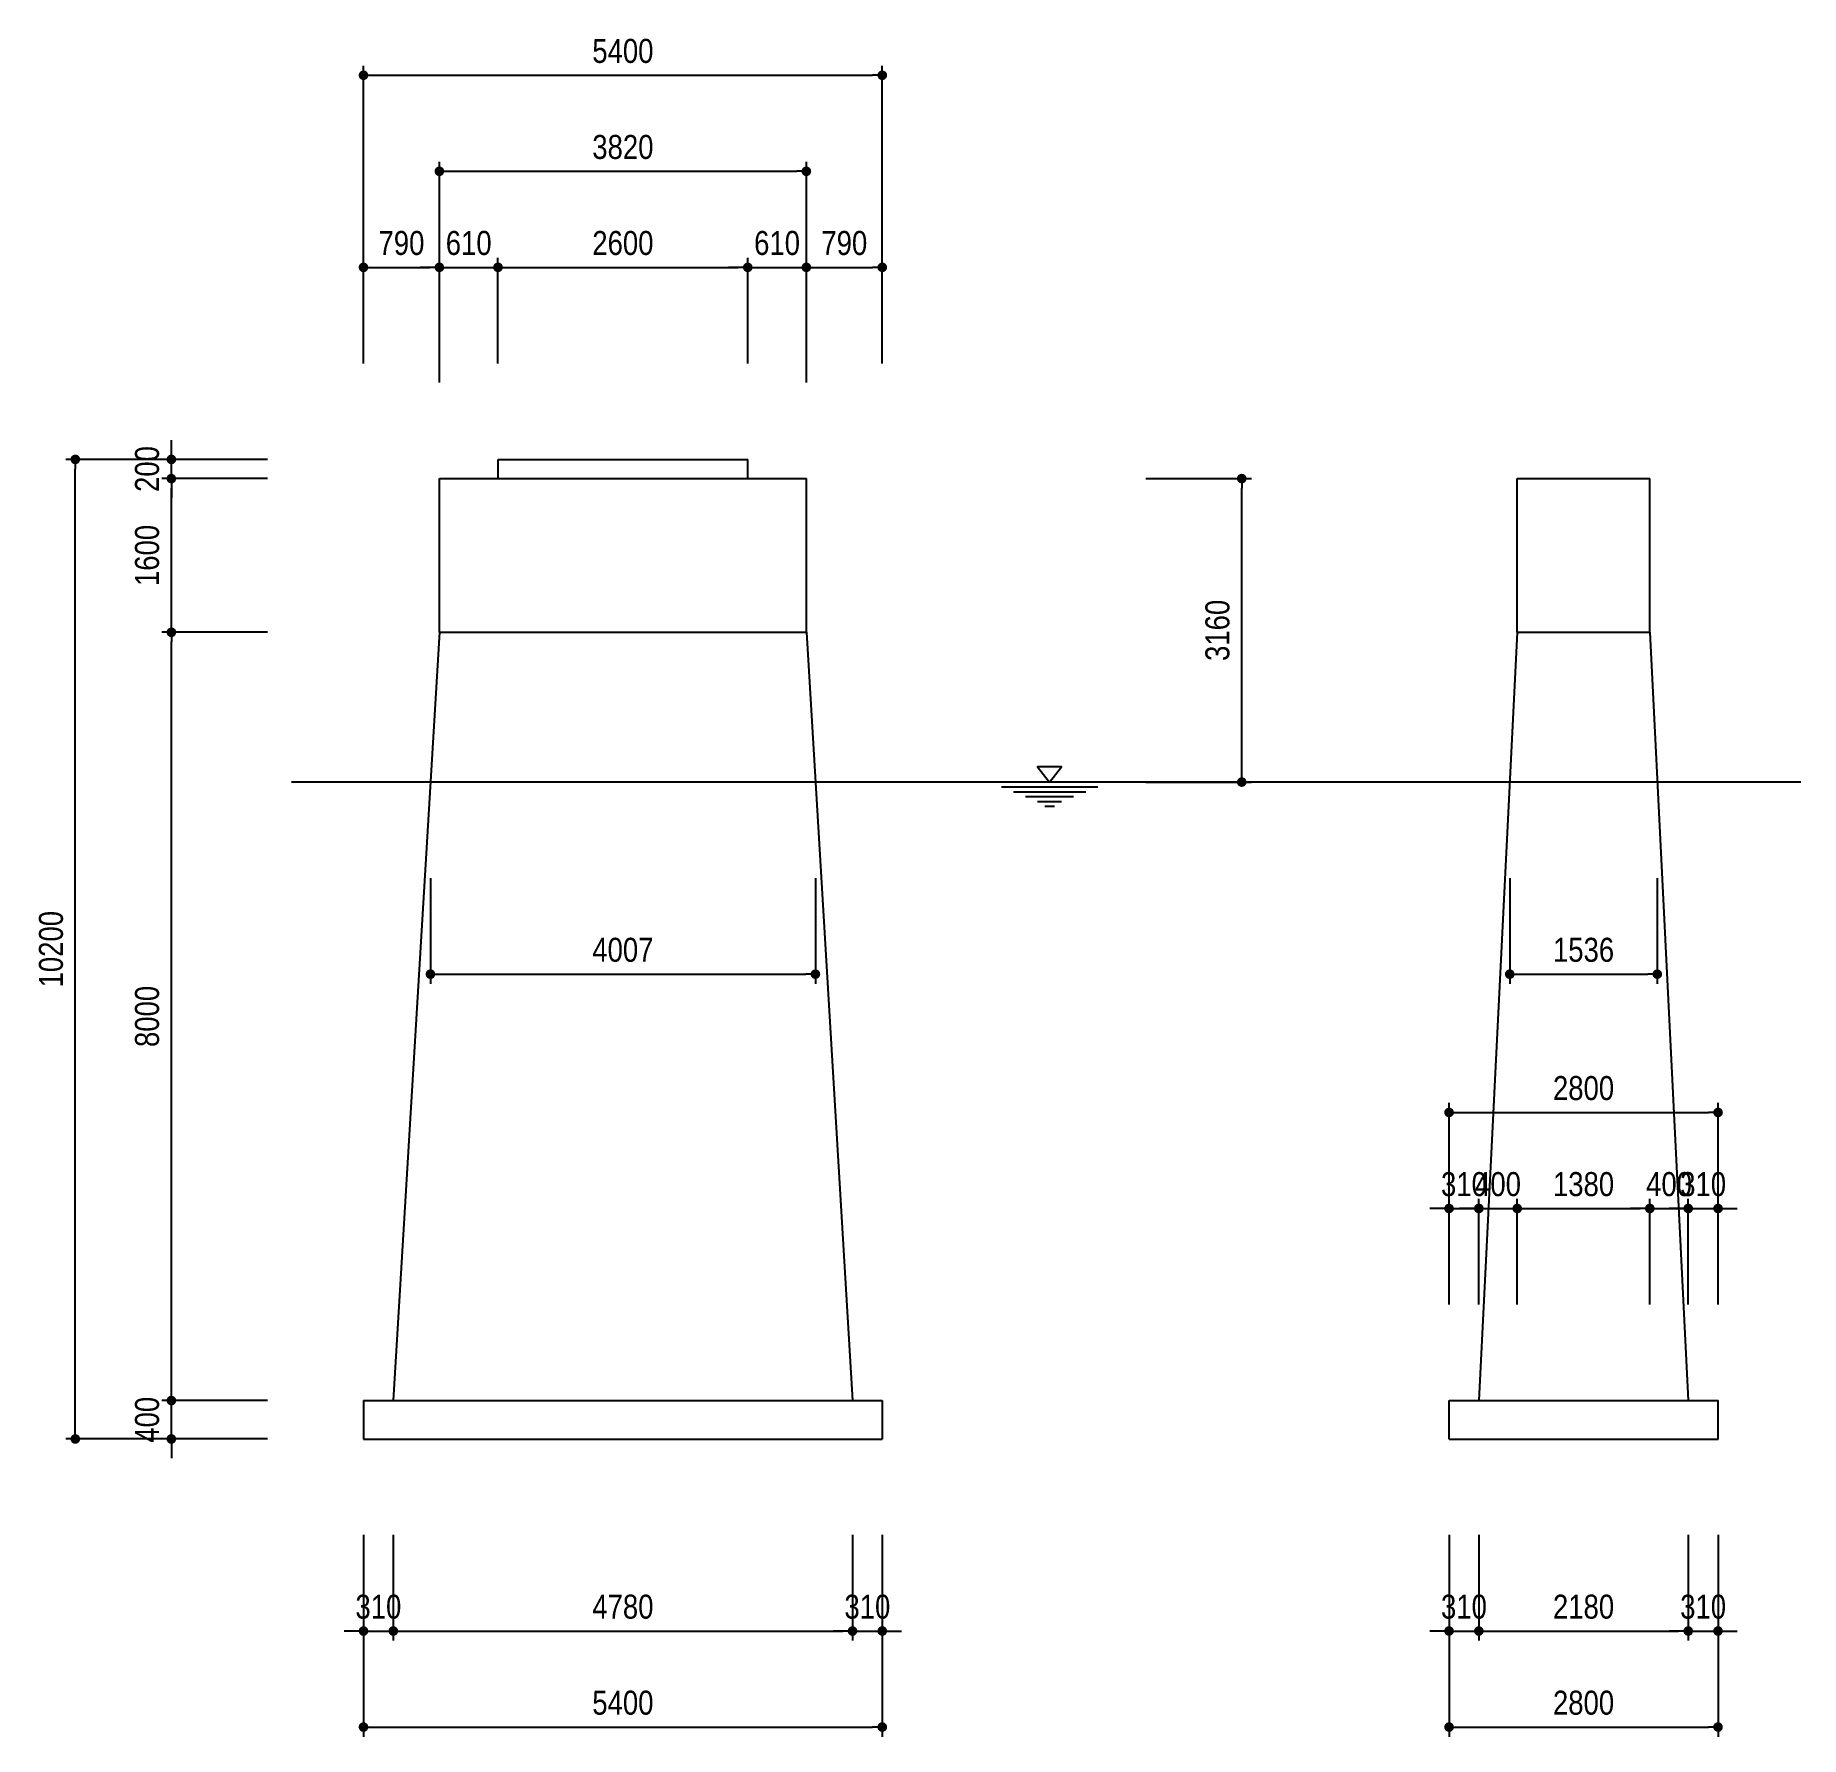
# Model space of a CAD drawing. Header units: millimetres. Extents: x -2259 to 16117, y -2662 to 15054.
import ezdxf

# ---------------------------------------------------------------- set-up
doc = ezdxf.new("R2010")
doc.units = ezdxf.units.MM
doc.header["$LTSCALE"] = 1000
doc.layers.add('_SYM', color=7, linetype='Continuous')
doc.layers.add('DIM1', color=1, linetype='Continuous')
doc.styles.get("Standard").update_dxf_attribs({"font": 'ARIALN.TTF'})
doc.dimstyles.new('일반도면_0100', dxfattribs={"dimtxt": 250, "dimasz": 100, "dimexe": 100, "dimexo": 1000, "dimgap": 125, "dimtad": 1, "dimdec": 0, "dimzin": 0, "dimdsep": 46, "dimtxsty": 'Standard', "dimblk": 'DOT', "dimcen": -500, "dimclrd": 1, "dimclre": 1, "dimclrt": 2, "dimadec": 8, "dimazin": 0, "dimtfac": 1, "dimtdec": 4, "dimtix": 1, "dimtmove": 2, "dimatfit": 3, "dimfxl": 1, "dimtolj": 1, "dimtzin": 0, "dimarcsym": 0})

# ---------------------------------------------------------------- blocks, each defined once
blk = doc.blocks.new('_Dot')
at = {"layer": 'DIM1'}
blk.add_line((0, 0), (-1, 0), dxfattribs=at)
at = {"layer": 'DIM1', "const_width": 0.5}
blk.add_lwpolyline([(-0.25, 0, 1), (0.25, 0, 1)], format="xyb", close=True, dxfattribs=at)
blk = doc.blocks.new('*D3')
at = {"layer": 'Defpoints', "color": 0}
for p in [(-843, 838), (1157, 838), (1157, 438)]:
    blk.add_point(p, dxfattribs=at)
at = {"layer": 'DIM1', "color": 1, "lineweight": -2}
for p, q in [((-843, 938), (-843, 1038)), ((157, 838), (-943, 838)), ((-843, 438), (-843, 838)), ((157, 438), (-943, 438)), ((-843, 338), (-843, 238))]:
    blk.add_line(p, q, dxfattribs=at)
at = {"layer": 'DIM1', "color": 1, "lineweight": -2, "xscale": 100, "yscale": 100, "zscale": 100}
for p, rotation in [((-843, 838), 270), ((-843, 438), 90)]:
    blk.add_blockref('_Dot', p, dxfattribs=dict(at, rotation=rotation))
at = {"layer": 'DIM1', "color": 2, "insert": (-1095, 638), "char_height": 250, "attachment_point": 5, "rotation": 90}
blk.add_mtext('\\A1;400', dxfattribs=at)
blk = doc.blocks.new('*D4')
at = {"layer": 'Defpoints', "color": 0}
for p in [(-843, 8838), (1157, 8838), (1157, 838)]:
    blk.add_point(p, dxfattribs=at)
at = {"layer": 'DIM1', "color": 1, "lineweight": -2}
for p, q in [((157, 8838), (-943, 8838)), ((-843, 938), (-843, 8738)), ((157, 838), (-943, 838))]:
    blk.add_line(p, q, dxfattribs=at)
at = {"layer": 'DIM1', "color": 1, "lineweight": -2, "xscale": 100, "yscale": 100, "zscale": 100}
for p, rotation in [((-843, 8838), 90), ((-843, 838), 270)]:
    blk.add_blockref('_Dot', p, dxfattribs=dict(at, rotation=rotation))
at = {"layer": 'DIM1', "color": 2, "insert": (-1095, 4838), "char_height": 250, "attachment_point": 5, "rotation": 90}
blk.add_mtext('\\A1;8000', dxfattribs=at)
blk = doc.blocks.new('*D5')
at = {"layer": 'Defpoints', "color": 0}
for p in [(-843, 10438), (1157, 10438), (1157, 8838)]:
    blk.add_point(p, dxfattribs=at)
at = {"layer": 'DIM1', "color": 1, "lineweight": -2}
for p, q in [((157, 10438), (-943, 10438)), ((-843, 8938), (-843, 10338)), ((157, 8838), (-943, 8838))]:
    blk.add_line(p, q, dxfattribs=at)
at = {"layer": 'DIM1', "color": 1, "lineweight": -2, "xscale": 100, "yscale": 100, "zscale": 100}
for p, rotation in [((-843, 10438), 90), ((-843, 8838), 270)]:
    blk.add_blockref('_Dot', p, dxfattribs=dict(at, rotation=rotation))
at = {"layer": 'DIM1', "color": 2, "insert": (-1095, 9638), "char_height": 250, "attachment_point": 5, "rotation": 90}
blk.add_mtext('\\A1;1600', dxfattribs=at)
blk = doc.blocks.new('*D6')
at = {"layer": 'Defpoints', "color": 0}
for p in [(-843, 10638), (1157, 10638), (1157, 10438)]:
    blk.add_point(p, dxfattribs=at)
at = {"layer": 'DIM1', "color": 1, "lineweight": -2}
for p, q in [((-843, 10738), (-843, 10838)), ((157, 10638), (-943, 10638)), ((-843, 10438), (-843, 10638)), ((157, 10438), (-943, 10438)), ((-843, 10338), (-843, 10238))]:
    blk.add_line(p, q, dxfattribs=at)
at = {"layer": 'DIM1', "color": 1, "lineweight": -2, "xscale": 100, "yscale": 100, "zscale": 100}
for p, rotation in [((-843, 10638), 270), ((-843, 10438), 90)]:
    blk.add_blockref('_Dot', p, dxfattribs=dict(at, rotation=rotation))
at = {"layer": 'DIM1', "color": 2, "insert": (-1095, 10538), "char_height": 250, "attachment_point": 5, "rotation": 90}
blk.add_mtext('\\A1;200', dxfattribs=at)
blk = doc.blocks.new('*D7')
at = {"layer": 'Defpoints', "color": 0}
for p in [(-1843, 10638), (1157, 10638), (1157, 438)]:
    blk.add_point(p, dxfattribs=at)
at = {"layer": 'DIM1', "color": 1, "lineweight": -2}
for p, q in [((157, 10638), (-1943, 10638)), ((-1843, 538), (-1843, 10538)), ((157, 438), (-1943, 438))]:
    blk.add_line(p, q, dxfattribs=at)
at = {"layer": 'DIM1', "color": 1, "lineweight": -2, "xscale": 100, "yscale": 100, "zscale": 100}
for p, rotation in [((-1843, 10638), 90), ((-1843, 438), 270)]:
    blk.add_blockref('_Dot', p, dxfattribs=dict(at, rotation=rotation))
at = {"layer": 'DIM1', "color": 2, "insert": (-2095, 5538), "char_height": 250, "attachment_point": 5, "rotation": 90}
blk.add_mtext('\\A1;10200', dxfattribs=at)
blk = doc.blocks.new('*D8')
at = {"layer": 'Defpoints', "color": 0}
for p in [(1157, 438), (1467, 438), (1467, -1562)]:
    blk.add_point(p, dxfattribs=at)
at = {"layer": 'DIM1', "color": 1, "lineweight": -2}
for p, q in [((1157, -562), (1157, -1662)), ((1467, -562), (1467, -1662)), ((1057, -1562), (957, -1562)), ((1157, -1562), (1467, -1562)), ((1567, -1562), (1667, -1562))]:
    blk.add_line(p, q, dxfattribs=at)
at = {"layer": 'DIM1', "color": 1, "lineweight": -2, "xscale": 100, "yscale": 100, "zscale": 100}
blk.add_blockref('_Dot', (1157, -1562), dxfattribs=at)
at = {"layer": 'DIM1', "color": 1, "lineweight": -2, "xscale": 100, "yscale": 100, "zscale": 100, "rotation": 180}
blk.add_blockref('_Dot', (1467, -1562), dxfattribs=at)
at = {"layer": 'DIM1', "color": 2, "insert": (1312, -1310), "char_height": 250, "attachment_point": 5}
blk.add_mtext('\\A1;310', dxfattribs=at)
blk = doc.blocks.new('*D9')
at = {"layer": 'Defpoints', "color": 0}
for p in [(1467, 438), (6247, 438), (6247, -1562)]:
    blk.add_point(p, dxfattribs=at)
at = {"layer": 'DIM1', "color": 1, "lineweight": -2}
for p, q in [((1467, -562), (1467, -1662)), ((6247, -562), (6247, -1662)), ((1567, -1562), (6147, -1562))]:
    blk.add_line(p, q, dxfattribs=at)
at = {"layer": 'DIM1', "color": 1, "lineweight": -2, "xscale": 100, "yscale": 100, "zscale": 100, "rotation": 180}
blk.add_blockref('_Dot', (1467, -1562), dxfattribs=at)
at = {"layer": 'DIM1', "color": 1, "lineweight": -2, "xscale": 100, "yscale": 100, "zscale": 100}
blk.add_blockref('_Dot', (6247, -1562), dxfattribs=at)
at = {"layer": 'DIM1', "color": 2, "insert": (3857, -1310), "char_height": 250, "attachment_point": 5}
blk.add_mtext('\\A1;4780', dxfattribs=at)
blk = doc.blocks.new('*D10')
at = {"layer": 'Defpoints', "color": 0}
for p in [(6247, 438), (6557, 438), (6557, -1562)]:
    blk.add_point(p, dxfattribs=at)
at = {"layer": 'DIM1', "color": 1, "lineweight": -2}
for p, q in [((6247, -562), (6247, -1662)), ((6557, -562), (6557, -1662)), ((6147, -1562), (6047, -1562)), ((6247, -1562), (6557, -1562)), ((6657, -1562), (6757, -1562))]:
    blk.add_line(p, q, dxfattribs=at)
at = {"layer": 'DIM1', "color": 1, "lineweight": -2, "xscale": 100, "yscale": 100, "zscale": 100}
blk.add_blockref('_Dot', (6247, -1562), dxfattribs=at)
at = {"layer": 'DIM1', "color": 1, "lineweight": -2, "xscale": 100, "yscale": 100, "zscale": 100, "rotation": 180}
blk.add_blockref('_Dot', (6557, -1562), dxfattribs=at)
at = {"layer": 'DIM1', "color": 2, "insert": (6402, -1310), "char_height": 250, "attachment_point": 5}
blk.add_mtext('\\A1;310', dxfattribs=at)
blk = doc.blocks.new('*D11')
at = {"layer": 'Defpoints', "color": 0}
for p in [(1157, 438), (6557, 438), (6557, -2562)]:
    blk.add_point(p, dxfattribs=at)
at = {"layer": 'DIM1', "color": 1, "lineweight": -2}
for p, q in [((1157, -562), (1157, -2662)), ((6557, -562), (6557, -2662)), ((1257, -2562), (6457, -2562))]:
    blk.add_line(p, q, dxfattribs=at)
at = {"layer": 'DIM1', "color": 1, "lineweight": -2, "xscale": 100, "yscale": 100, "zscale": 100, "rotation": 180}
blk.add_blockref('_Dot', (1157, -2562), dxfattribs=at)
at = {"layer": 'DIM1', "color": 1, "lineweight": -2, "xscale": 100, "yscale": 100, "zscale": 100}
blk.add_blockref('_Dot', (6557, -2562), dxfattribs=at)
at = {"layer": 'DIM1', "color": 2, "insert": (3857, -2310), "char_height": 250, "attachment_point": 5}
blk.add_mtext('\\A1;5400', dxfattribs=at)
blk = doc.blocks.new('*D15')
at = {"layer": 'Defpoints', "color": 0}
for p in [(1947, 12638), (1157, 10638), (1947, 10638)]:
    blk.add_point(p, dxfattribs=at)
at = {"layer": 'DIM1', "color": 1, "lineweight": -2}
for p, q in [((1157, 11638), (1157, 12738)), ((1947, 11638), (1947, 12738)), ((1257, 12638), (1847, 12638))]:
    blk.add_line(p, q, dxfattribs=at)
at = {"layer": 'DIM1', "color": 1, "lineweight": -2, "xscale": 100, "yscale": 100, "zscale": 100, "rotation": 180}
blk.add_blockref('_Dot', (1157, 12638), dxfattribs=at)
at = {"layer": 'DIM1', "color": 1, "lineweight": -2, "xscale": 100, "yscale": 100, "zscale": 100}
blk.add_blockref('_Dot', (1947, 12638), dxfattribs=at)
at = {"layer": 'DIM1', "color": 2, "insert": (1552, 12890), "char_height": 250, "attachment_point": 5}
blk.add_mtext('\\A1;790', dxfattribs=at)
blk = doc.blocks.new('*D16')
at = {"layer": 'Defpoints', "color": 0}
for p in [(2557, 12638), (1947, 10638), (2557, 10638)]:
    blk.add_point(p, dxfattribs=at)
at = {"layer": 'DIM1', "color": 1, "lineweight": -2}
for p, q in [((1947, 11638), (1947, 12738)), ((2557, 11638), (2557, 12738)), ((1847, 12638), (1747, 12638)), ((1947, 12638), (2557, 12638)), ((2657, 12638), (2757, 12638))]:
    blk.add_line(p, q, dxfattribs=at)
at = {"layer": 'DIM1', "color": 1, "lineweight": -2, "xscale": 100, "yscale": 100, "zscale": 100}
blk.add_blockref('_Dot', (1947, 12638), dxfattribs=at)
at = {"layer": 'DIM1', "color": 1, "lineweight": -2, "xscale": 100, "yscale": 100, "zscale": 100, "rotation": 180}
blk.add_blockref('_Dot', (2557, 12638), dxfattribs=at)
at = {"layer": 'DIM1', "color": 2, "insert": (2252, 12890), "char_height": 250, "attachment_point": 5}
blk.add_mtext('\\A1;610', dxfattribs=at)
blk = doc.blocks.new('*D17')
at = {"layer": 'Defpoints', "color": 0}
for p in [(5157, 12638), (2557, 10638), (5157, 10638)]:
    blk.add_point(p, dxfattribs=at)
at = {"layer": 'DIM1', "color": 1, "lineweight": -2}
for p, q in [((2557, 11638), (2557, 12738)), ((5157, 11638), (5157, 12738)), ((2657, 12638), (5057, 12638))]:
    blk.add_line(p, q, dxfattribs=at)
at = {"layer": 'DIM1', "color": 1, "lineweight": -2, "xscale": 100, "yscale": 100, "zscale": 100, "rotation": 180}
blk.add_blockref('_Dot', (2557, 12638), dxfattribs=at)
at = {"layer": 'DIM1', "color": 1, "lineweight": -2, "xscale": 100, "yscale": 100, "zscale": 100}
blk.add_blockref('_Dot', (5157, 12638), dxfattribs=at)
at = {"layer": 'DIM1', "color": 2, "insert": (3857, 12890), "char_height": 250, "attachment_point": 5}
blk.add_mtext('\\A1;2600', dxfattribs=at)
blk = doc.blocks.new('*D18')
at = {"layer": 'Defpoints', "color": 0}
for p in [(5767, 12638), (5157, 10638), (5767, 10638)]:
    blk.add_point(p, dxfattribs=at)
at = {"layer": 'DIM1', "color": 1, "lineweight": -2}
for p, q in [((5157, 11638), (5157, 12738)), ((5767, 11638), (5767, 12738)), ((5057, 12638), (4957, 12638)), ((5157, 12638), (5767, 12638)), ((5867, 12638), (5967, 12638))]:
    blk.add_line(p, q, dxfattribs=at)
at = {"layer": 'DIM1', "color": 1, "lineweight": -2, "xscale": 100, "yscale": 100, "zscale": 100}
blk.add_blockref('_Dot', (5157, 12638), dxfattribs=at)
at = {"layer": 'DIM1', "color": 1, "lineweight": -2, "xscale": 100, "yscale": 100, "zscale": 100, "rotation": 180}
blk.add_blockref('_Dot', (5767, 12638), dxfattribs=at)
at = {"layer": 'DIM1', "color": 2, "insert": (5462, 12890), "char_height": 250, "attachment_point": 5}
blk.add_mtext('\\A1;610', dxfattribs=at)
blk = doc.blocks.new('*D19')
at = {"layer": 'Defpoints', "color": 0}
for p in [(6557, 12638), (5767, 10638), (6557, 10638)]:
    blk.add_point(p, dxfattribs=at)
at = {"layer": 'DIM1', "color": 1, "lineweight": -2}
for p, q in [((5767, 11638), (5767, 12738)), ((6557, 11638), (6557, 12738)), ((5867, 12638), (6457, 12638))]:
    blk.add_line(p, q, dxfattribs=at)
at = {"layer": 'DIM1', "color": 1, "lineweight": -2, "xscale": 100, "yscale": 100, "zscale": 100, "rotation": 180}
blk.add_blockref('_Dot', (5767, 12638), dxfattribs=at)
at = {"layer": 'DIM1', "color": 1, "lineweight": -2, "xscale": 100, "yscale": 100, "zscale": 100}
blk.add_blockref('_Dot', (6557, 12638), dxfattribs=at)
at = {"layer": 'DIM1', "color": 2, "insert": (6162, 12890), "char_height": 250, "attachment_point": 5}
blk.add_mtext('\\A1;790', dxfattribs=at)
blk = doc.blocks.new('*D20')
at = {"layer": 'Defpoints', "color": 0}
for p in [(5767, 13638), (1947, 10438), (5767, 10438)]:
    blk.add_point(p, dxfattribs=at)
at = {"layer": 'DIM1', "color": 1, "lineweight": -2}
for p, q in [((1947, 11438), (1947, 13738)), ((2047, 13638), (5667, 13638)), ((5767, 11438), (5767, 13738))]:
    blk.add_line(p, q, dxfattribs=at)
at = {"layer": 'DIM1', "color": 1, "lineweight": -2, "xscale": 100, "yscale": 100, "zscale": 100, "rotation": 180}
blk.add_blockref('_Dot', (1947, 13638), dxfattribs=at)
at = {"layer": 'DIM1', "color": 1, "lineweight": -2, "xscale": 100, "yscale": 100, "zscale": 100}
blk.add_blockref('_Dot', (5767, 13638), dxfattribs=at)
at = {"layer": 'DIM1', "color": 2, "insert": (3857, 13890), "char_height": 250, "attachment_point": 5}
blk.add_mtext('\\A1;3820', dxfattribs=at)
blk = doc.blocks.new('*D21')
at = {"layer": 'Defpoints', "color": 0}
for p in [(6557, 14638), (1157, 11638), (6557, 11638)]:
    blk.add_point(p, dxfattribs=at)
at = {"layer": 'DIM1', "color": 1, "lineweight": -2}
for p, q in [((1157, 12638), (1157, 14738)), ((6557, 12638), (6557, 14738)), ((1257, 14638), (6457, 14638))]:
    blk.add_line(p, q, dxfattribs=at)
at = {"layer": 'DIM1', "color": 1, "lineweight": -2, "xscale": 100, "yscale": 100, "zscale": 100, "rotation": 180}
blk.add_blockref('_Dot', (1157, 14638), dxfattribs=at)
at = {"layer": 'DIM1', "color": 1, "lineweight": -2, "xscale": 100, "yscale": 100, "zscale": 100}
blk.add_blockref('_Dot', (6557, 14638), dxfattribs=at)
at = {"layer": 'DIM1', "color": 2, "insert": (3857, 14890), "char_height": 250, "attachment_point": 5}
blk.add_mtext('\\A1;5400', dxfattribs=at)
blk = doc.blocks.new('WATER2')
at = {"layer": '_SYM', "color": 0}
for p, q in [((-5, -0.5), (5, -0.5)), ((-3.75, -1), (3.75, -1)), ((-2.5, -1.5), (2.5, -1.5)), ((-1.25, -2), (1.25, -2)), ((-0.5, -2.5), (0.5, -2.5))]:
    blk.add_line(p, q, dxfattribs=at)
blk.add_lwpolyline([(0, 0), (1.25, 1.6), (-1.25, 1.6)], close=True, dxfattribs=at)
blk = doc.blocks.new('*D24')
at = {"layer": 'Defpoints', "color": 0}
for p in [(8299, 10438), (10299, 10438), (8299, 7278)]:
    blk.add_point(p, dxfattribs=at)
at = {"layer": 'DIM1', "color": 1, "lineweight": -2}
for p, q in [((9299, 10438), (10399, 10438)), ((10299, 7378), (10299, 10338)), ((9299, 7278), (10399, 7278))]:
    blk.add_line(p, q, dxfattribs=at)
at = {"layer": 'DIM1', "color": 1, "lineweight": -2, "xscale": 100, "yscale": 100, "zscale": 100}
for p, rotation in [((10299, 10438), 90), ((10299, 7278), 270)]:
    blk.add_blockref('_Dot', p, dxfattribs=dict(at, rotation=rotation))
at = {"layer": 'DIM1', "color": 2, "insert": (10047, 8858), "char_height": 250, "attachment_point": 5, "rotation": 90}
blk.add_mtext('\\A1;3160', dxfattribs=at)
blk = doc.blocks.new('*D25')
at = {"layer": 'Defpoints', "color": 0}
for p in [(12457, 438), (12767, 438), (12767, -1562)]:
    blk.add_point(p, dxfattribs=at)
at = {"layer": 'DIM1', "color": 1, "lineweight": -2}
for p, q in [((12457, -562), (12457, -1662)), ((12767, -562), (12767, -1662)), ((12357, -1562), (12257, -1562)), ((12457, -1562), (12767, -1562)), ((12867, -1562), (12967, -1562))]:
    blk.add_line(p, q, dxfattribs=at)
at = {"layer": 'DIM1', "color": 1, "lineweight": -2, "xscale": 100, "yscale": 100, "zscale": 100}
blk.add_blockref('_Dot', (12457, -1562), dxfattribs=at)
at = {"layer": 'DIM1', "color": 1, "lineweight": -2, "xscale": 100, "yscale": 100, "zscale": 100, "rotation": 180}
blk.add_blockref('_Dot', (12767, -1562), dxfattribs=at)
at = {"layer": 'DIM1', "color": 2, "insert": (12612, -1310), "char_height": 250, "attachment_point": 5}
blk.add_mtext('\\A1;310', dxfattribs=at)
blk = doc.blocks.new('*D26')
at = {"layer": 'Defpoints', "color": 0}
for p in [(12767, 438), (14947, 438), (14947, -1562)]:
    blk.add_point(p, dxfattribs=at)
at = {"layer": 'DIM1', "color": 1, "lineweight": -2}
for p, q in [((12767, -562), (12767, -1662)), ((14947, -562), (14947, -1662)), ((12867, -1562), (14847, -1562))]:
    blk.add_line(p, q, dxfattribs=at)
at = {"layer": 'DIM1', "color": 1, "lineweight": -2, "xscale": 100, "yscale": 100, "zscale": 100, "rotation": 180}
blk.add_blockref('_Dot', (12767, -1562), dxfattribs=at)
at = {"layer": 'DIM1', "color": 1, "lineweight": -2, "xscale": 100, "yscale": 100, "zscale": 100}
blk.add_blockref('_Dot', (14947, -1562), dxfattribs=at)
at = {"layer": 'DIM1', "color": 2, "insert": (13857, -1310), "char_height": 250, "attachment_point": 5}
blk.add_mtext('\\A1;2180', dxfattribs=at)
blk = doc.blocks.new('*D27')
at = {"layer": 'Defpoints', "color": 0}
for p in [(14947, 438), (15257, 438), (15257, -1562)]:
    blk.add_point(p, dxfattribs=at)
at = {"layer": 'DIM1', "color": 1, "lineweight": -2}
for p, q in [((14947, -562), (14947, -1662)), ((15257, -562), (15257, -1662)), ((14847, -1562), (14747, -1562)), ((14947, -1562), (15257, -1562)), ((15357, -1562), (15457, -1562))]:
    blk.add_line(p, q, dxfattribs=at)
at = {"layer": 'DIM1', "color": 1, "lineweight": -2, "xscale": 100, "yscale": 100, "zscale": 100}
blk.add_blockref('_Dot', (14947, -1562), dxfattribs=at)
at = {"layer": 'DIM1', "color": 1, "lineweight": -2, "xscale": 100, "yscale": 100, "zscale": 100, "rotation": 180}
blk.add_blockref('_Dot', (15257, -1562), dxfattribs=at)
at = {"layer": 'DIM1', "color": 2, "insert": (15102, -1310), "char_height": 250, "attachment_point": 5}
blk.add_mtext('\\A1;310', dxfattribs=at)
blk = doc.blocks.new('*D28')
at = {"layer": 'Defpoints', "color": 0}
for p in [(12457, 438), (15257, 438), (15257, -2562)]:
    blk.add_point(p, dxfattribs=at)
at = {"layer": 'DIM1', "color": 1, "lineweight": -2}
for p, q in [((12457, -562), (12457, -2662)), ((15257, -562), (15257, -2662)), ((12557, -2562), (15157, -2562))]:
    blk.add_line(p, q, dxfattribs=at)
at = {"layer": 'DIM1', "color": 1, "lineweight": -2, "xscale": 100, "yscale": 100, "zscale": 100, "rotation": 180}
blk.add_blockref('_Dot', (12457, -2562), dxfattribs=at)
at = {"layer": 'DIM1', "color": 1, "lineweight": -2, "xscale": 100, "yscale": 100, "zscale": 100}
blk.add_blockref('_Dot', (15257, -2562), dxfattribs=at)
at = {"layer": 'DIM1', "color": 2, "insert": (13857, -2310), "char_height": 250, "attachment_point": 5}
blk.add_mtext('\\A1;2800', dxfattribs=at)
blk = doc.blocks.new('*D29')
at = {"layer": 'Defpoints', "color": 0}
for p in [(12767, 2838), (12457, 838), (12767, 838)]:
    blk.add_point(p, dxfattribs=at)
at = {"layer": 'DIM1', "color": 1, "lineweight": -2}
for p, q in [((12357, 2838), (12257, 2838)), ((12457, 1838), (12457, 2938)), ((12457, 2838), (12767, 2838)), ((12767, 1838), (12767, 2938)), ((12867, 2838), (12967, 2838))]:
    blk.add_line(p, q, dxfattribs=at)
at = {"layer": 'DIM1', "color": 1, "lineweight": -2, "xscale": 100, "yscale": 100, "zscale": 100}
blk.add_blockref('_Dot', (12457, 2838), dxfattribs=at)
at = {"layer": 'DIM1', "color": 1, "lineweight": -2, "xscale": 100, "yscale": 100, "zscale": 100, "rotation": 180}
blk.add_blockref('_Dot', (12767, 2838), dxfattribs=at)
at = {"layer": 'DIM1', "color": 2, "insert": (12612, 3090), "char_height": 250, "attachment_point": 5}
blk.add_mtext('\\A1;310', dxfattribs=at)
blk = doc.blocks.new('*D30')
at = {"layer": 'Defpoints', "color": 0}
for p in [(13167, 2838), (12767, 838), (13167, 838)]:
    blk.add_point(p, dxfattribs=at)
at = {"layer": 'DIM1', "color": 1, "lineweight": -2}
for p, q in [((12667, 2838), (12567, 2838)), ((12767, 1838), (12767, 2938)), ((12767, 2838), (13167, 2838)), ((13167, 1838), (13167, 2938)), ((13267, 2838), (13367, 2838))]:
    blk.add_line(p, q, dxfattribs=at)
at = {"layer": 'DIM1', "color": 1, "lineweight": -2, "xscale": 100, "yscale": 100, "zscale": 100}
blk.add_blockref('_Dot', (12767, 2838), dxfattribs=at)
at = {"layer": 'DIM1', "color": 1, "lineweight": -2, "xscale": 100, "yscale": 100, "zscale": 100, "rotation": 180}
blk.add_blockref('_Dot', (13167, 2838), dxfattribs=at)
at = {"layer": 'DIM1', "color": 2, "insert": (12967, 3090), "char_height": 250, "attachment_point": 5}
blk.add_mtext('\\A1;400', dxfattribs=at)
blk = doc.blocks.new('*D31')
at = {"layer": 'Defpoints', "color": 0}
for p in [(14547, 2838), (13167, 838), (14547, 838)]:
    blk.add_point(p, dxfattribs=at)
at = {"layer": 'DIM1', "color": 1, "lineweight": -2}
for p, q in [((13167, 1838), (13167, 2938)), ((13267, 2838), (14447, 2838)), ((14547, 1838), (14547, 2938))]:
    blk.add_line(p, q, dxfattribs=at)
at = {"layer": 'DIM1', "color": 1, "lineweight": -2, "xscale": 100, "yscale": 100, "zscale": 100, "rotation": 180}
blk.add_blockref('_Dot', (13167, 2838), dxfattribs=at)
at = {"layer": 'DIM1', "color": 1, "lineweight": -2, "xscale": 100, "yscale": 100, "zscale": 100}
blk.add_blockref('_Dot', (14547, 2838), dxfattribs=at)
at = {"layer": 'DIM1', "color": 2, "insert": (13857, 3090), "char_height": 250, "attachment_point": 5}
blk.add_mtext('\\A1;1380', dxfattribs=at)
blk = doc.blocks.new('*D32')
at = {"layer": 'Defpoints', "color": 0}
for p in [(14947, 2838), (14547, 838), (14947, 838)]:
    blk.add_point(p, dxfattribs=at)
at = {"layer": 'DIM1', "color": 1, "lineweight": -2}
for p, q in [((14447, 2838), (14347, 2838)), ((14547, 1838), (14547, 2938)), ((14547, 2838), (14947, 2838)), ((14947, 1838), (14947, 2938)), ((15047, 2838), (15147, 2838))]:
    blk.add_line(p, q, dxfattribs=at)
at = {"layer": 'DIM1', "color": 1, "lineweight": -2, "xscale": 100, "yscale": 100, "zscale": 100}
blk.add_blockref('_Dot', (14547, 2838), dxfattribs=at)
at = {"layer": 'DIM1', "color": 1, "lineweight": -2, "xscale": 100, "yscale": 100, "zscale": 100, "rotation": 180}
blk.add_blockref('_Dot', (14947, 2838), dxfattribs=at)
at = {"layer": 'DIM1', "color": 2, "insert": (14747, 3090), "char_height": 250, "attachment_point": 5}
blk.add_mtext('\\A1;400', dxfattribs=at)
blk = doc.blocks.new('*D33')
at = {"layer": 'Defpoints', "color": 0}
for p in [(15257, 2838), (14947, 838), (15257, 838)]:
    blk.add_point(p, dxfattribs=at)
at = {"layer": 'DIM1', "color": 1, "lineweight": -2}
for p, q in [((14847, 2838), (14747, 2838)), ((14947, 1838), (14947, 2938)), ((14947, 2838), (15257, 2838)), ((15257, 1838), (15257, 2938)), ((15357, 2838), (15457, 2838))]:
    blk.add_line(p, q, dxfattribs=at)
at = {"layer": 'DIM1', "color": 1, "lineweight": -2, "xscale": 100, "yscale": 100, "zscale": 100}
blk.add_blockref('_Dot', (14947, 2838), dxfattribs=at)
at = {"layer": 'DIM1', "color": 1, "lineweight": -2, "xscale": 100, "yscale": 100, "zscale": 100, "rotation": 180}
blk.add_blockref('_Dot', (15257, 2838), dxfattribs=at)
at = {"layer": 'DIM1', "color": 2, "insert": (15102, 3090), "char_height": 250, "attachment_point": 5}
blk.add_mtext('\\A1;310', dxfattribs=at)
blk = doc.blocks.new('*D34')
at = {"layer": 'Defpoints', "color": 0}
for p in [(15257, 3838), (12457, 838), (15257, 838)]:
    blk.add_point(p, dxfattribs=at)
at = {"layer": 'DIM1', "color": 1, "lineweight": -2}
for p, q in [((12457, 1838), (12457, 3938)), ((15257, 1838), (15257, 3938)), ((12557, 3838), (15157, 3838))]:
    blk.add_line(p, q, dxfattribs=at)
at = {"layer": 'DIM1', "color": 1, "lineweight": -2, "xscale": 100, "yscale": 100, "zscale": 100, "rotation": 180}
blk.add_blockref('_Dot', (12457, 3838), dxfattribs=at)
at = {"layer": 'DIM1', "color": 1, "lineweight": -2, "xscale": 100, "yscale": 100, "zscale": 100}
blk.add_blockref('_Dot', (15257, 3838), dxfattribs=at)
at = {"layer": 'DIM1', "color": 2, "insert": (13857, 4090), "char_height": 250, "attachment_point": 5}
blk.add_mtext('\\A1;2800', dxfattribs=at)
blk = doc.blocks.new('*D36')
at = {"layer": 'Defpoints', "color": 0}
for p in [(1854, 7278), (5861, 7278), (5861, 5278)]:
    blk.add_point(p, dxfattribs=at)
at = {"layer": 'DIM1', "color": 1, "lineweight": -2}
for p, q in [((1854, 6278), (1854, 5178)), ((5861, 6278), (5861, 5178)), ((1954, 5278), (5761, 5278))]:
    blk.add_line(p, q, dxfattribs=at)
at = {"layer": 'DIM1', "color": 1, "lineweight": -2, "xscale": 100, "yscale": 100, "zscale": 100, "rotation": 180}
blk.add_blockref('_Dot', (1854, 5278), dxfattribs=at)
at = {"layer": 'DIM1', "color": 1, "lineweight": -2, "xscale": 100, "yscale": 100, "zscale": 100}
blk.add_blockref('_Dot', (5861, 5278), dxfattribs=at)
at = {"layer": 'DIM1', "color": 2, "insert": (3857, 5530), "char_height": 250, "attachment_point": 5}
blk.add_mtext('\\A1;4007', dxfattribs=at)
blk = doc.blocks.new('*D37')
at = {"layer": 'Defpoints', "color": 0}
for p in [(13089, 7278), (14625, 7278), (14625, 5278)]:
    blk.add_point(p, dxfattribs=at)
at = {"layer": 'DIM1', "color": 1, "lineweight": -2}
for p, q in [((13089, 6278), (13089, 5178)), ((14625, 6278), (14625, 5178)), ((13189, 5278), (14525, 5278))]:
    blk.add_line(p, q, dxfattribs=at)
at = {"layer": 'DIM1', "color": 1, "lineweight": -2, "xscale": 100, "yscale": 100, "zscale": 100, "rotation": 180}
blk.add_blockref('_Dot', (13089, 5278), dxfattribs=at)
at = {"layer": 'DIM1', "color": 1, "lineweight": -2, "xscale": 100, "yscale": 100, "zscale": 100}
blk.add_blockref('_Dot', (14625, 5278), dxfattribs=at)
at = {"layer": 'DIM1', "color": 2, "insert": (13857, 5530), "char_height": 250, "attachment_point": 5}
blk.add_mtext('\\A1;1536', dxfattribs=at)

msp = doc.modelspace()

# ---------------------------------------------------------------- linework, layer by layer
for p, q in [((2557.3, 10637.6), (5157.3, 10637.6)), ((2557.3, 10437.6), (2557.3, 10637.6)), ((5157.3, 10437.6), (5157.3, 10637.6)), ((1947.3, 10437.6), (5767.3, 10437.6)), ((1947.3, 8837.6), (1947.3, 10437.6)), ((5767.3, 8837.6), (5767.3, 10437.6)), ((13167.3, 10437.6), (14547.3, 10437.6)), ((13167.3, 8837.6), (13167.3, 10437.6)), ((14547.3, 8837.6), (14547.3, 10437.6)), ((1947.3, 8837.6), (1467.3, 837.6)), ((1947.3, 8837.6), (5767.3, 8837.6)), ((5767.3, 8837.6), (6247.3, 837.6)), ((13167.3, 8837.6), (12767.3, 837.6)), ((13167.3, 8837.6), (14547.3, 8837.6)), ((14547.3, 8837.6), (14947.3, 837.6)), ((16117.4, 7277.6), (408.8, 7277.6)), ((1157.3, 837.6), (1157.3, 437.6)), ((1157.3, 837.6), (6557.3, 837.6)), ((6557.3, 837.6), (6557.3, 437.6)), ((12457.3, 837.6), (15257.3, 837.6)), ((12457.3, 437.6), (12457.3, 837.6)), ((15257.3, 437.6), (15257.3, 837.6)), ((1157.3, 437.6), (6557.3, 437.6)), ((12457.3, 437.6), (15257.3, 437.6))]:
    msp.add_line(p, q)

# ---------------------------------------------------------------- block references
at = {"xscale": 100, "yscale": 100, "zscale": 100}
msp.add_blockref('WATER2', (8299.4, 7277.6), dxfattribs=at)

# ---------------------------------------------------------------- dimensions: what is measured, and where the dimension line sits
at = {"layer": 'DIM1'}
for base, p1, p2, picture, middle in [((6557.3, 14637.6), (1157.3, 11637.6), (6557.3, 11637.6), '*D21', (3857.3, 14890.3)), ((5767.3, 13637.6), (1947.3, 10437.6), (5767.3, 10437.6), '*D20', (3857.3, 13890.3)), ((1947.3, 12637.6), (1157.3, 10637.6), (1947.3, 10637.6), '*D15', (1552.3, 12890.3)), ((2557.3, 12637.6), (1947.3, 10637.6), (2557.3, 10637.6), '*D16', (2252.3, 12890.3)), ((5157.3, 12637.6), (2557.3, 10637.6), (5157.3, 10637.6), '*D17', (3857.3, 12890.3)), ((5767.3, 12637.6), (5157.3, 10637.6), (5767.3, 10637.6), '*D18', (5462.3, 12890.3)), ((6557.3, 12637.6), (5767.3, 10637.6), (6557.3, 10637.6), '*D19', (6162.3, 12890.3)), ((5860.9, 5277.6), (1853.7, 7277.6), (5860.9, 7277.6), '*D36', (3857.3, 5530.3)), ((14625.3, 5277.6), (13089.3, 7277.6), (14625.3, 7277.6), '*D37', (13857.3, 5530.3)), ((15257.3, 3837.6), (12457.3, 837.6), (15257.3, 837.6), '*D34', (13857.3, 4090.3)), ((12767.3, 2837.6), (12457.3, 837.6), (12767.3, 837.6), '*D29', (12612.3, 3090.3)), ((13167.3, 2837.6), (12767.3, 837.6), (13167.3, 837.6), '*D30', (12967.3, 3090.3)), ((14547.3, 2837.6), (13167.3, 837.6), (14547.3, 837.6), '*D31', (13857.3, 3090.3)), ((14947.3, 2837.6), (14547.3, 837.6), (14947.3, 837.6), '*D32', (14747.3, 3090.3)), ((15257.3, 2837.6), (14947.3, 837.6), (15257.3, 837.6), '*D33', (15102.3, 3090.3)), ((1467.3, -1562.4), (1157.3, 437.6), (1467.3, 437.6), '*D8', (1312.3, -1309.7)), ((6557.3, -2562.4), (1157.3, 437.6), (6557.3, 437.6), '*D11', (3857.3, -2309.7)), ((6247.3, -1562.4), (1467.3, 437.6), (6247.3, 437.6), '*D9', (3857.3, -1309.7)), ((6557.3, -1562.4), (6247.3, 437.6), (6557.3, 437.6), '*D10', (6402.3, -1309.7)), ((12767.3, -1562.4), (12457.3, 437.6), (12767.3, 437.6), '*D25', (12612.3, -1309.7)), ((15257.3, -2562.4), (12457.3, 437.6), (15257.3, 437.6), '*D28', (13857.3, -2309.7)), ((14947.3, -1562.4), (12767.3, 437.6), (14947.3, 437.6), '*D26', (13857.3, -1309.7)), ((15257.3, -1562.4), (14947.3, 437.6), (15257.3, 437.6), '*D27', (15102.3, -1309.7))]:
    dim = msp.add_linear_dim(base=base, p1=p1, p2=p2, dimstyle='일반도면_0100', dxfattribs=at)
    dim.commit()
    dim.dimension.update_dxf_attribs({"geometry": picture, "text_midpoint": middle})
for base, p1, p2, picture, middle in [((-1842.7, 10637.6), (1157.3, 437.6), (1157.3, 10637.6), '*D7', (-2095.4, 5537.6)), ((-842.7, 10637.6), (1157.3, 10437.6), (1157.3, 10637.6), '*D6', (-1095.4, 10537.6)), ((-842.7, 10437.6), (1157.3, 8837.6), (1157.3, 10437.6), '*D5', (-1095.4, 9637.6)), ((10299.4, 10437.6), (8299.4, 7277.6), (8299.4, 10437.6), '*D24', (10046.8, 8857.6)), ((-842.7, 8837.6), (1157.3, 837.6), (1157.3, 8837.6), '*D4', (-1095.4, 4837.6)), ((-842.7, 837.6), (1157.3, 437.6), (1157.3, 837.6), '*D3', (-1095.4, 637.6))]:
    dim = msp.add_linear_dim(base=base, p1=p1, p2=p2, angle=90, dimstyle='일반도면_0100', dxfattribs=at)
    dim.commit()
    dim.dimension.update_dxf_attribs({"geometry": picture, "text_midpoint": middle})

doc.saveas('drawing.dxf')
